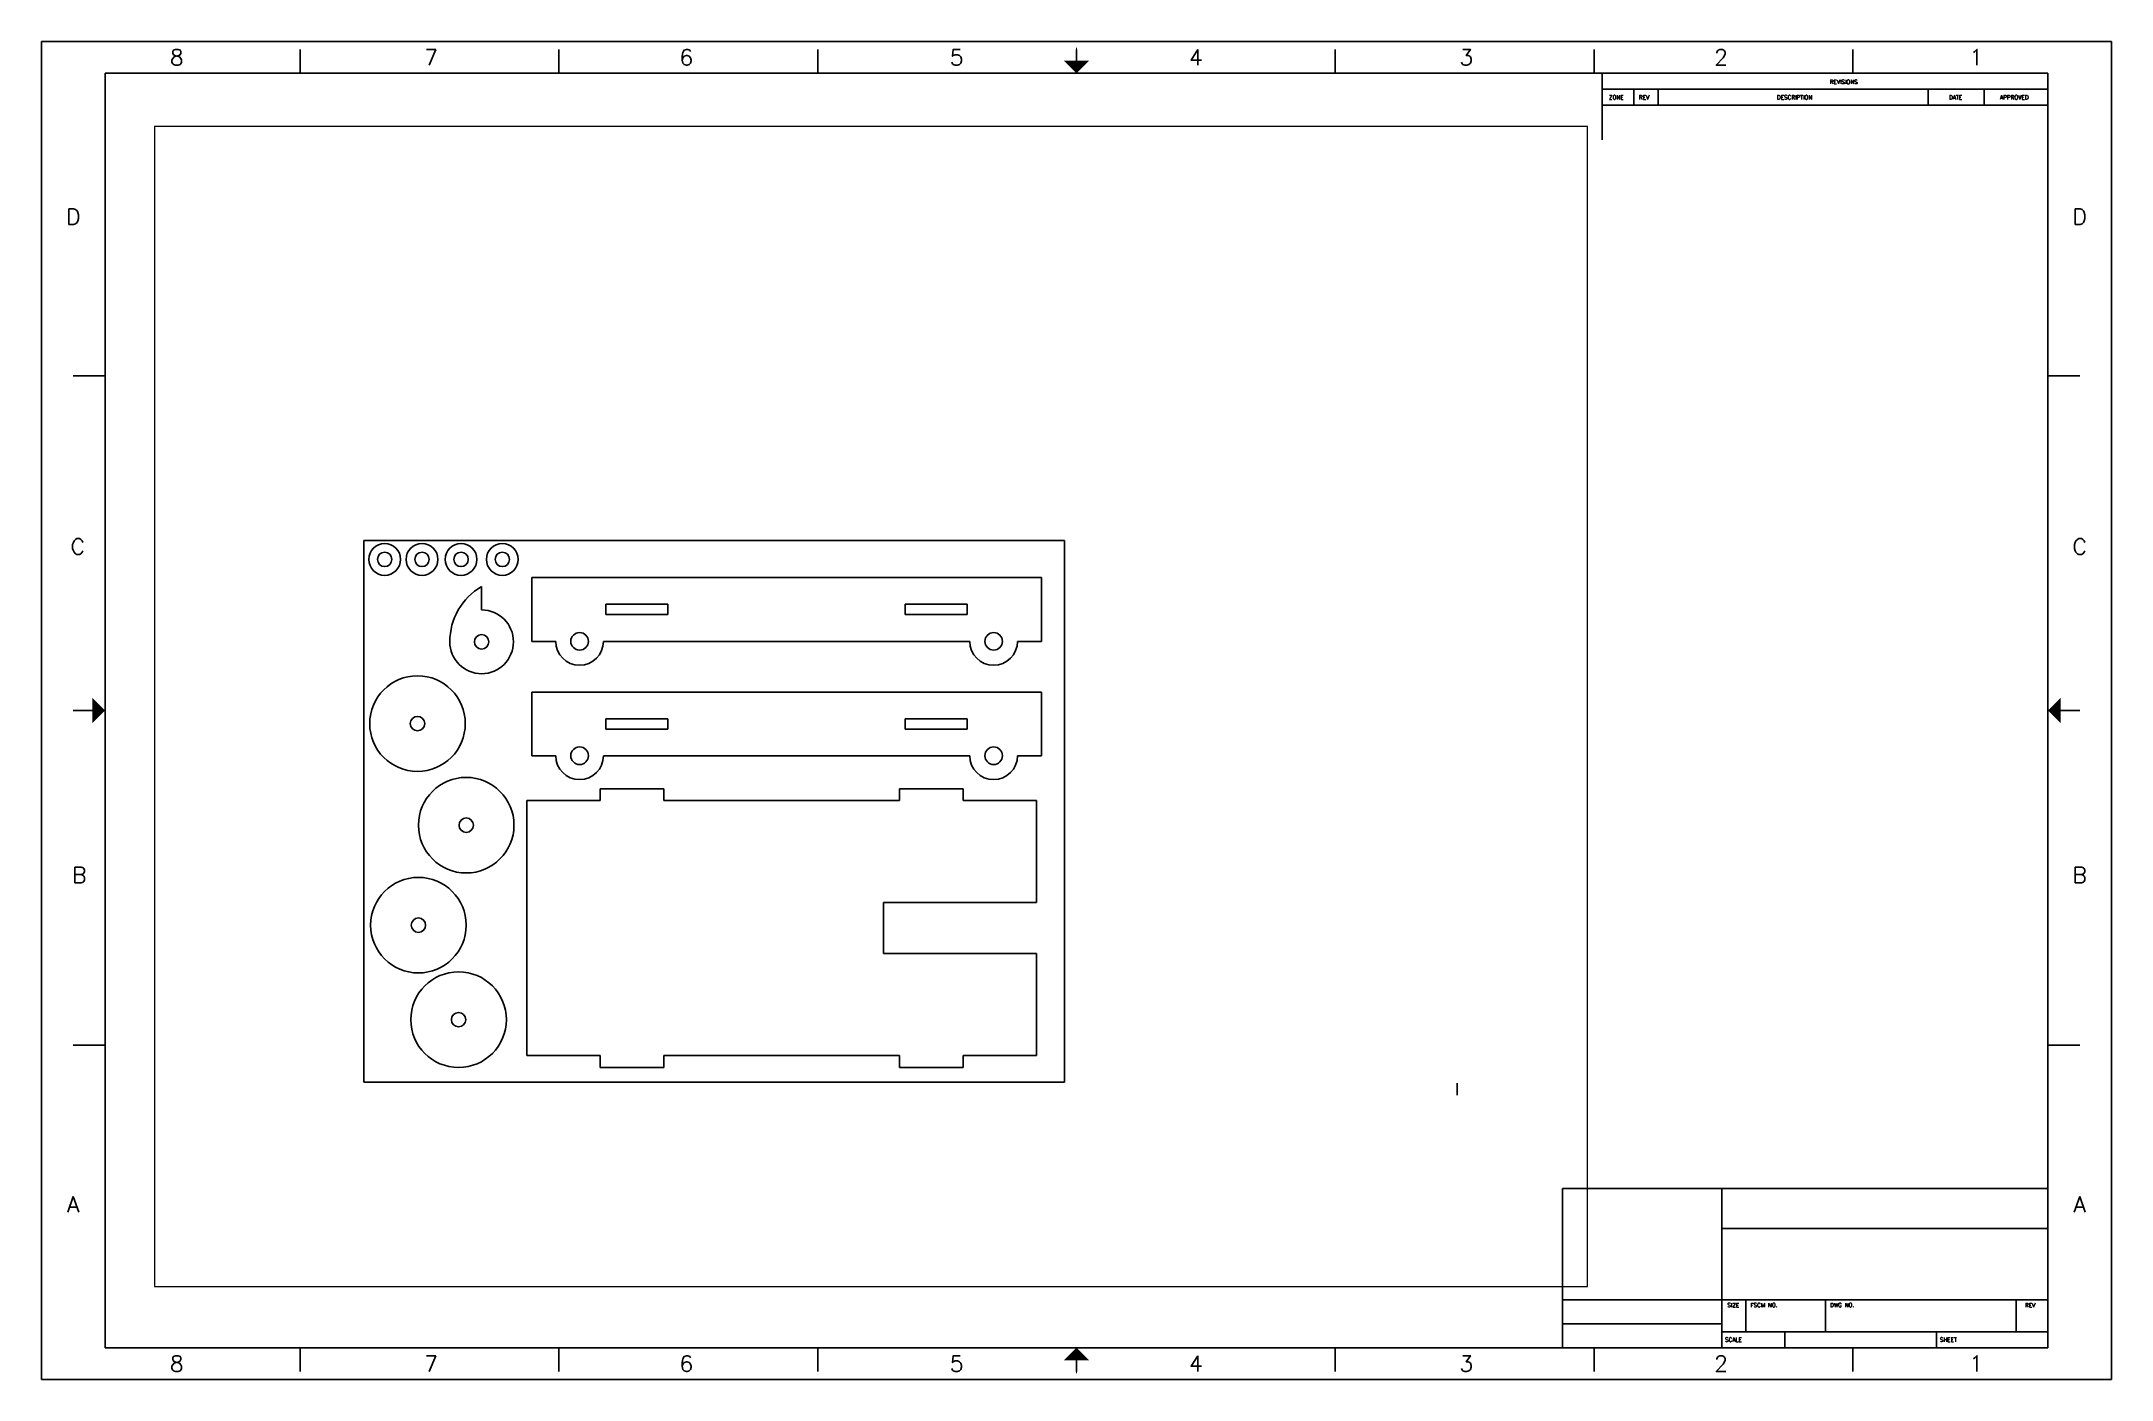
# Paper-space layout 'D-Size Layout' of a CAD drawing. Header units: inches. Extents: x 0 to 32.5, y 0 to 21.
# The model-space entities are those that its viewports show. They can reach past a viewport. Long polylines and large blocks are cut down to what shows.
import ezdxf
from ezdxf.enums import TextEntityAlignment as Align

# ---------------------------------------------------------------- set-up
doc = ezdxf.new("R2010")
doc.units = ezdxf.units.IN
doc.header["$MEASUREMENT"] = 0
for name, color, linetype in [('Model-Front', 7, 'Continuous'), ('Title Block', 7, 'Continuous'), ('Viewport', 5, 'Continuous')]:
    doc.layers.add(name, color=color, linetype=linetype)
doc.styles.add('Roman', font='romans')

# ---------------------------------------------------------------- blocks, each defined once
blk = doc.blocks.new('ANSI D title block')
at = {"layer": 'Title Block'}
for p, q in [((32.5, 21), (0, 21)), ((0, 21), (0, 0)), ((4.062, 20.5), (4.062, 20.875)), ((8.125, 20.5), (8.125, 20.875)), ((12.188, 20.5), (12.188, 20.875)), ((16.25, 20.5), (16.25, 20.875)), ((20.312, 20.5), (20.312, 20.875)), ((24.375, 20.5), (24.375, 20.875)), ((28.438, 20.5), (28.438, 20.875)), ((32.5, 0), (32.5, 21)), ((32.5, 20.5), (32.5, 20.875)), ((31.5, 20.5), (1, 20.5)), ((1, 20.5), (1, 0.5)), ((24.5, 19.453), (24.5, 20.5)), ((31.5, 0.5), (31.5, 20.5)), ((24.5, 20.25), (31.5, 20.25)), ((25, 20), (25, 20.25)), ((25.38, 20), (25.38, 20.25)), ((29.62, 20), (29.62, 20.25)), ((30.5, 20), (30.5, 20.25)), ((24.5, 20), (31.5, 20)), ((0.5, 15.75), (1, 15.75)), ((32, 15.75), (31.5, 15.75)), ((0.5, 10.5), (1, 10.5)), ((31.5, 10.5), (32, 10.5)), ((0.5, 5.25), (1, 5.25)), ((32, 5.25), (31.5, 5.25)), ((23.88, 3), (31.5, 3)), ((23.88, 0.5), (23.88, 3)), ((26.38, 0.5), (26.38, 3)), ((26.38, 2.37), (31.5, 2.37)), ((23.88, 1.25), (31.5, 1.25)), ((26.76, 0.75), (26.76, 1.25)), ((28.01, 0.75), (28.01, 1.25)), ((31, 0.75), (31, 1.25)), ((23.88, 0.875), (26.38, 0.875)), ((26.38, 0.75), (31.5, 0.75)), ((27.37, 0.5), (27.37, 0.75)), ((29.75, 0.5), (29.75, 0.75)), ((1, 0.5), (31.5, 0.5)), ((4.062, 0.5), (4.062, 0.125)), ((8.125, 0.5), (8.125, 0.125)), ((12.188, 0.5), (12.188, 0.125)), ((16.25, 0.125), (16.25, 0.5)), ((20.312, 0.5), (20.312, 0.125)), ((24.375, 0.5), (24.375, 0.125)), ((28.438, 0.5), (28.438, 0.125)), ((32.5, 0.125), (32.5, 0.5)), ((0, 0), (32.5, 0))]:
    blk.add_line(p, q, dxfattribs=at)
at = {"layer": 'Title Block', "const_width": 0.02}
for points in [[(16.25, 20.9), (16.25, 20.7)], [(0.6, 10.5), (0.8, 10.5)], [(0.6, 10.5), (0.6, 10.5)], [(31.9, 10.5), (31.9, 10.5)], [(16.25, 0.1), (16.25, 0.3)]]:
    blk.add_lwpolyline(points, dxfattribs=at)
at = {"layer": 'Title Block'}
for points in [[(16.05, 20.7), (16.45, 20.7), (16.25, 20.5)], [(0.8, 10.3), (0.8, 10.7), (1, 10.5)], [(31.7, 10.3), (31.7, 10.7), (31.5, 10.5)], [(16.05, 0.3), (16.45, 0.3), (16.25, 0.5)]]:
    blk.add_solid(points, dxfattribs=at)
at = {"color": 0, "style": 'Roman', "flags": 8}
for tag, p in [('FNAME', (-0.05, 6)), ('REVDATE', (-0.05, 3)), ('USER', (-0.05, 0))]:
    blk.add_attdef(tag, p, '', height=0.15, rotation=90, dxfattribs=at)
at = {"layer": 'Title Block', "style": 'Roman'}
for s, p in [('8', (2.125, 20.75)), ('7', (6.119, 20.75)), ('6', (10.125, 20.75)), ('5', (14.369, 20.75)), ('4', (18.125, 20.75)), ('3', (22.369, 20.75)), ('2', (26.369, 20.75)), ('1', (30.375, 20.75)), ('D', (0.5, 18.25)), ('D', (32, 18.25)), ('C', (0.571, 13.073)), ('C', (32, 13.073)), ('B', (0.595, 7.919)), ('B', (32, 7.919)), ('A', (0.5, 2.75)), ('A', (32, 2.75)), ('8', (2.125, 0.25)), ('7', (6.119, 0.25)), ('6', (10.125, 0.25)), ('5', (14.369, 0.25)), ('4', (18.125, 0.25)), ('3', (22.369, 0.25)), ('2', (26.369, 0.25)), ('1', (30.375, 0.25))]:
    blk.add_text(s, height=0.25, dxfattribs=at).set_placement(p, align=Align.MIDDLE_CENTER)
for s, p in [('ZONE', (24.609, 20.09)), ('REV', (25.08, 20.09)), ('DESCRIPTION', (27.246, 20.09)), ('REVISIONS', (28.075, 20.332)), ('DATE', (29.948, 20.09)), ('APPROVED', (30.748, 20.09)), ('SIZE', (26.468, 1.136)), ('FSCM NO.', (26.829, 1.136)), ('DWG NO.', (28.081, 1.136)), ('REV', (31.14, 1.136)), ('SCALE', (26.432, 0.593)), ('SHEET', (29.803, 0.593))]:
    blk.add_text(s, height=0.065, dxfattribs=at).set_placement(p)

msp = doc.modelspace()

# ---------------------------------------------------------------- linework, layer by layer
at = {"layer": 'Model-Front'}
for p, q in [((0, 0), (0, 8.5)), ((0, 8.5), (11, 8.5)), ((11, 0), (11, 8.5)), ((2.637, 7.919), (2.637, 6.919)), ((2.637, 7.919), (10.637, 7.919)), ((10.637, 7.919), (10.637, 6.919)), ((1.849, 7.412), (1.849, 7.778)), ((3.799, 7.501), (3.799, 7.338)), ((3.799, 7.501), (4.774, 7.501)), ((4.774, 7.501), (4.774, 7.338)), ((9.474, 7.501), (8.499, 7.501)), ((8.499, 7.501), (8.499, 7.338)), ((9.474, 7.501), (9.474, 7.338)), ((3.799, 7.338), (4.774, 7.338)), ((9.474, 7.338), (8.499, 7.338)), ((2.637, 6.919), (3.012, 6.919)), ((3.762, 6.919), (9.512, 6.919)), ((10.637, 6.919), (10.262, 6.919)), ((2.637, 6.124), (2.637, 5.124)), ((2.637, 6.124), (10.637, 6.124)), ((10.637, 6.124), (10.637, 5.124)), ((3.799, 5.705), (4.774, 5.705)), ((3.799, 5.705), (3.799, 5.542)), ((3.799, 5.542), (4.774, 5.542)), ((4.774, 5.705), (4.774, 5.542)), ((9.474, 5.705), (8.499, 5.705)), ((8.499, 5.705), (8.499, 5.542)), ((9.474, 5.542), (8.499, 5.542)), ((9.474, 5.705), (9.474, 5.542)), ((2.637, 5.124), (3.012, 5.124)), ((3.762, 5.124), (9.512, 5.124)), ((10.637, 5.124), (10.262, 5.124)), ((3.708, 4.42), (3.708, 4.607)), ((3.708, 4.607), (4.708, 4.607)), ((4.708, 4.42), (4.708, 4.607)), ((9.408, 4.607), (8.408, 4.607)), ((8.408, 4.42), (8.408, 4.607)), ((9.408, 4.42), (9.408, 4.607)), ((2.558, 4.42), (3.708, 4.42)), ((2.558, 0.42), (2.558, 4.42)), ((4.708, 4.42), (8.408, 4.42)), ((10.558, 4.42), (9.408, 4.42)), ((10.558, 4.42), (10.558, 2.82)), ((10.558, 2.82), (8.158, 2.82)), ((8.158, 2.82), (8.158, 2.02)), ((10.558, 2.02), (8.158, 2.02)), ((10.558, 0.42), (10.558, 2.02)), ((2.558, 0.42), (3.708, 0.42)), ((3.708, 0.42), (3.708, 0.232)), ((4.708, 0.42), (4.708, 0.232)), ((4.708, 0.42), (8.408, 0.42)), ((8.408, 0.232), (8.408, 0.42)), ((10.558, 0.42), (9.408, 0.42)), ((9.408, 0.232), (9.408, 0.42)), ((0, 0), (11, 0)), ((3.708, 0.232), (4.708, 0.232)), ((9.408, 0.232), (8.408, 0.232)), ((17.162, -0.013), (17.162, -0.201))]:
    msp.add_line(p, q, dxfattribs=at)
for centre, radius in [((0.327, 8.205), 0.25), ((0.913, 8.205), 0.25), ((1.526, 8.205), 0.25), ((2.174, 8.205), 0.25), ((0.327, 8.205), 0.113), ((0.913, 8.205), 0.113), ((1.526, 8.205), 0.113), ((2.174, 8.205), 0.113), ((1.849, 6.912), 0.113), ((3.387, 6.919), 0.138), ((9.887, 6.919), 0.138), ((0.842, 5.628), 0.75), ((0.842, 5.628), 0.113), ((3.387, 5.124), 0.138), ((9.887, 5.124), 0.138), ((1.607, 4.034), 0.75), ((1.607, 4.034), 0.113), ((0.857, 2.465), 0.75), ((0.857, 2.465), 0.113), ((1.487, 0.982), 0.75), ((1.487, 0.982), 0.113)]:
    msp.add_circle(centre, radius, dxfattribs=at)
for centre, radius, start, end in [((2.349, 6.912), 1, 120, 180), ((1.849, 6.912), 0.5, 180, 90), ((3.387, 6.919), 0.375, 180, 0), ((9.887, 6.919), 0.375, 180, 0), ((3.387, 5.124), 0.375, 180, 0), ((9.887, 5.124), 0.375, 180, 0)]:
    msp.add_arc(centre, radius, start, end, dxfattribs=at)

psp = doc.layouts.new('D-Size Layout')

# ---------------------------------------------------------------- block references
at = {"layer": 'Title Block'}
psp.add_blockref('ANSI D title block', (0, 0), dxfattribs=at)

# ---------------------------------------------------------------- viewports
at = {"layer": 'Viewport'}
psp.add_viewport(center=(13.026, 10.564), size=(22.497, 18.20451), view_center_point=(7.964, 5.898), view_height=18.20451, dxfattribs=at)

doc.saveas('drawing.dxf')
